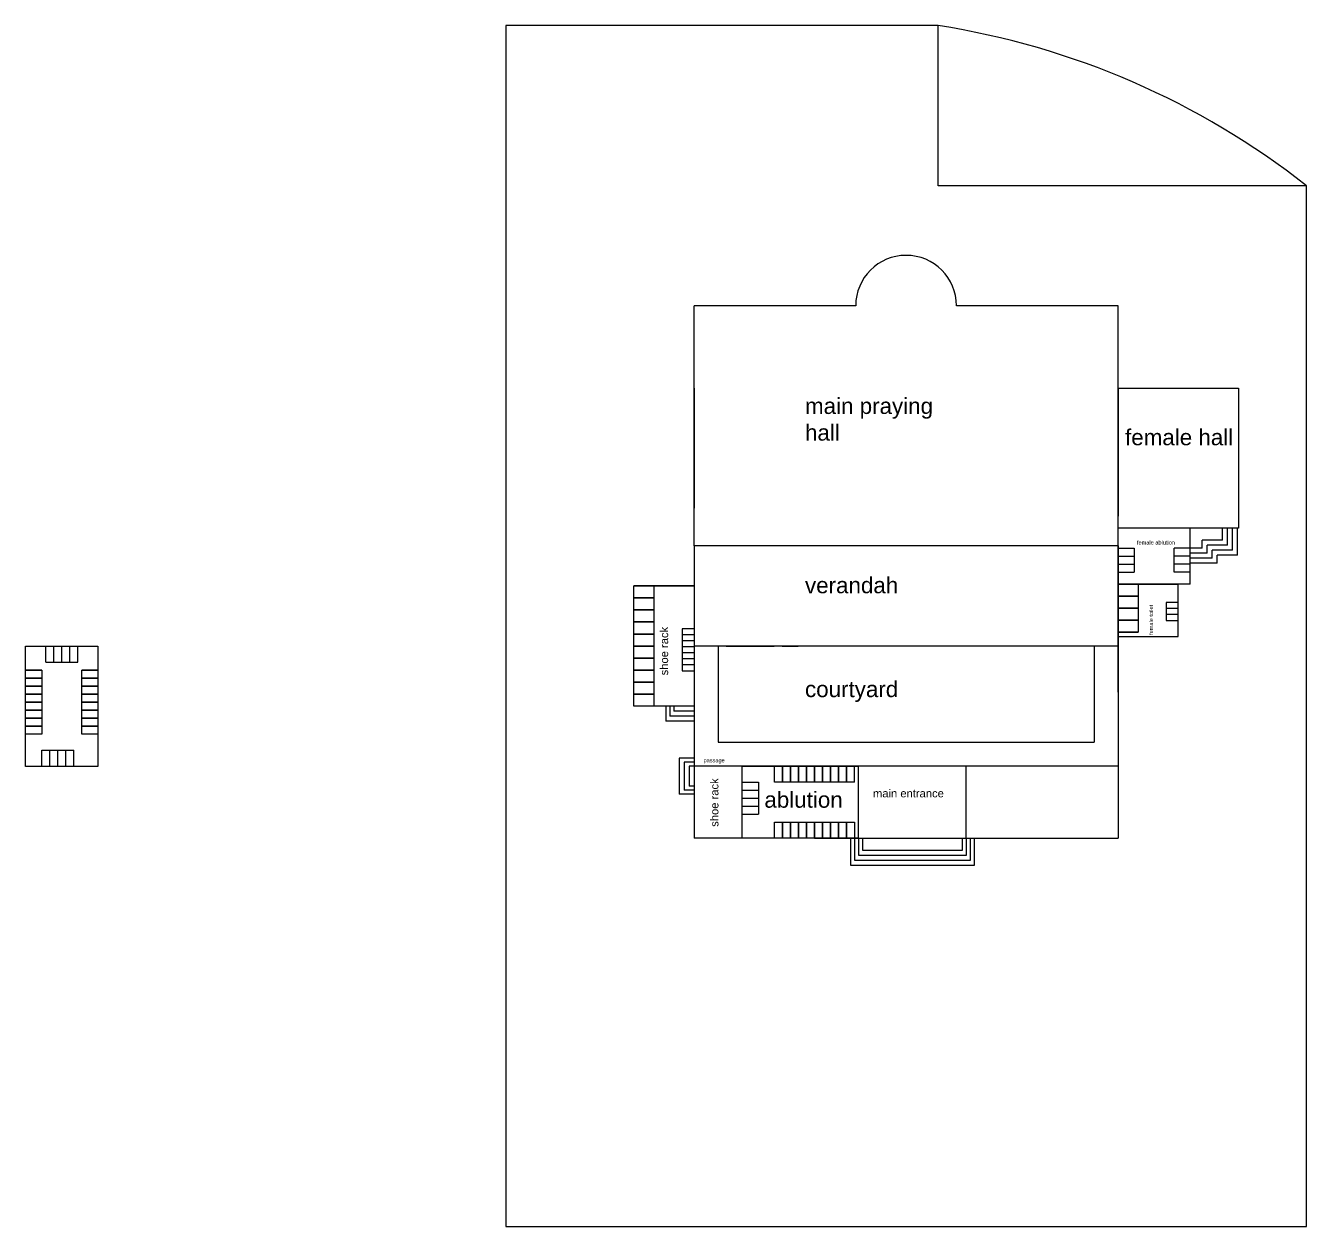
# Model space of a CAD drawing. Header units: inches. Extents: x -6210 to 141093, y -2740 to 21225.
# Drawn here: x 49955 to 53795, y 9207 to 12807 of the extents above; entities that cross this region are included whole.
import ezdxf

# ---------------------------------------------------------------- set-up
doc = ezdxf.new("R2010")
doc.units = ezdxf.units.IN
doc.header["$LTSCALE"] = 100
doc.header["$MEASUREMENT"] = 0
doc.layers.add('steps', color=9, linetype='Continuous')
doc.layers.add('walls', color=1, linetype='Continuous')
doc.styles.get("Standard").update_dxf_attribs({"font": 'arial.ttf', "height": 4})

msp = doc.modelspace()

# ---------------------------------------------------------------- linework, layer by layer
at = {"color": 4}
for p, q in [((52691.40534, 12806.93911), (51395.40534, 12806.93911)), ((51395.40534, 12806.93911), (51395.40534, 9206.93911)), ((52691.40534, 12326.93911), (52691.40534, 12806.93911)), ((53795.40534, 12326.93911), (52691.40534, 12326.93911)), ((53795.34245, 9206.93911), (53795.40534, 12326.93911)), ((51395.40534, 9206.93911), (53795.40537, 9206.93911))]:
    msp.add_line(p, q, dxfattribs=at)
msp.add_arc((52329.56915, 10465.11586), 2369.61211, 51.78620927, 81.21665938, dxfattribs=at)
at = {"layer": 'steps'}
for p, q in [((53543.40536, 11264.39295), (53543.40536, 11300.39295)), ((53558.40536, 11249.39295), (53558.40536, 11300.39295)), ((53573.40536, 11234.39295), (53573.40536, 11300.39295)), ((53588.40536, 11219.39295), (53588.40536, 11300.39295)), ((53543.40536, 11264.39295), (53483.40536, 11264.39295)), ((53483.40536, 11240.39295), (53483.40536, 11264.39295)), ((53483.40536, 11240.39295), (53447.40536, 11240.39295)), ((53498.40536, 11225.39295), (53447.40536, 11225.39295)), ((53558.40536, 11249.39295), (53498.40536, 11249.39295)), ((53498.40536, 11225.39295), (53498.40536, 11249.39295)), ((53573.40536, 11234.39295), (53513.40536, 11234.39295)), ((53513.40536, 11210.39295), (53513.40536, 11234.39295)), ((53588.40536, 11219.39295), (53528.40536, 11219.39295)), ((53528.40536, 11195.39295), (53528.40536, 11219.39295)), ((53513.40536, 11210.39295), (53447.40536, 11210.39295)), ((53528.40536, 11195.39295), (53447.40536, 11195.39295)), ((51875.40536, 10766.93911), (51875.40536, 10751.93911)), ((51875.40536, 10751.93911), (51875.40536, 10721.93911)), ((51887.40536, 10766.93911), (51887.40536, 10736.93911)), ((51899.40536, 10766.93911), (51899.40536, 10751.93911)), ((51959.40536, 10751.93911), (51899.40536, 10751.93911)), ((51959.40536, 10721.93911), (51875.40536, 10721.93911)), ((51959.40536, 10736.93911), (51887.40536, 10736.93911)), ((51914.40536, 10610.93911), (51914.40536, 10502.93911)), ((51959.40536, 10610.93911), (51914.40536, 10610.93911)), ((51929.40536, 10598.93911), (51929.40536, 10514.93911)), ((51959.40536, 10598.93911), (51929.40536, 10598.93911)), ((51944.40536, 10586.93911), (51944.40536, 10526.93911)), ((51959.40536, 10586.93911), (51944.40536, 10586.93911)), ((51959.40536, 10526.93911), (51944.40536, 10526.93911)), ((51959.40536, 10502.93911), (51914.40536, 10502.93911)), ((51959.40536, 10514.93911), (51929.40536, 10514.93911)), ((52428.27347, 10370.63561), (52428.27347, 10289.63561)), ((52440.27347, 10370.63561), (52440.27347, 10304.63561)), ((52452.27347, 10370.63561), (52452.27347, 10319.63561)), ((52464.27347, 10370.63561), (52464.27347, 10334.63561)), ((52764.27347, 10334.63561), (52764.27347, 10370.63561)), ((52776.27347, 10319.63561), (52776.27347, 10370.63561)), ((52788.27347, 10304.63561), (52788.27347, 10370.63561)), ((52800.27347, 10289.63561), (52800.27347, 10370.63561)), ((52464.27347, 10334.63561), (52764.27347, 10334.63561)), ((52440.27347, 10304.63561), (52788.27347, 10304.63561)), ((52452.27347, 10319.63561), (52776.27347, 10319.63561)), ((52428.27347, 10289.63561), (52800.27347, 10289.63561))]:
    msp.add_line(p, q, dxfattribs=at)
at = {"layer": 'walls', "color": 1}
for p, q in [((51959.40536, 11246.93911), (51959.40536, 11966.93911)), ((52444.22801, 11966.93911), (51959.40536, 11966.93911)), ((53231.40536, 11966.93911), (52746.5827, 11966.93911)), ((53231.40536, 11246.93911), (53231.40536, 11966.93911)), ((51959.40536, 11720.07317), (51959.40536, 11360.07317)), ((53231.40536, 11720.39295), (53591.40536, 11720.39295)), ((53231.40536, 11720.39295), (53231.40536, 11336.39295)), ((53591.40536, 11720.39295), (53591.40536, 11300.39295)), ((53231.40536, 11168.39295), (53231.40536, 11336.39295)), ((53591.40536, 11300.39295), (53231.40536, 11300.39295)), ((53447.40536, 11300.39295), (53231.40536, 11300.39295)), ((53447.40536, 11132.39295), (53447.40536, 11300.39295)), ((53231.40536, 11246.93911), (51959.40536, 11246.93911)), ((51959.40536, 11246.93911), (51959.40536, 10946.93911)), ((53231.40536, 11246.93911), (53231.40536, 10946.93911)), ((53231.40536, 11240.39295), (53279.40536, 11240.39295)), ((53231.40536, 11216.39295), (53279.40536, 11216.39295)), ((53231.40536, 11216.39295), (53279.40536, 11216.39295)), ((53279.40536, 11240.39295), (53279.40536, 11216.39295)), ((53279.40536, 11216.39295), (53279.40536, 11192.39295)), ((53447.40536, 11240.39295), (53399.40536, 11240.39295)), ((53399.40536, 11216.39295), (53399.40536, 11240.39295)), ((53447.40536, 11240.39295), (53399.40536, 11240.39295)), ((53447.40536, 11216.39295), (53399.40536, 11216.39295)), ((53399.40536, 11192.39295), (53399.40536, 11216.39295)), ((53447.40536, 11216.39295), (53399.40536, 11216.39295)), ((53231.40536, 11192.39295), (53279.40536, 11192.39295)), ((53231.40536, 11192.39295), (53279.40536, 11192.39295)), ((53279.40536, 11192.39295), (53279.40536, 11168.39295)), ((53447.40536, 11192.39295), (53399.40536, 11192.39295)), ((53399.40536, 11168.39295), (53399.40536, 11192.39295)), ((53447.40536, 11192.39295), (53399.40536, 11192.39295)), ((53231.40536, 11168.39295), (53279.40536, 11168.39295)), ((53231.40536, 11168.39295), (53279.40536, 11168.39295)), ((53231.40536, 11132.39295), (53231.40536, 11168.39295)), ((53447.40536, 11168.39295), (53399.40536, 11168.39295)), ((51779.40536, 11126.93911), (51959.40536, 11126.93911)), ((51779.40536, 11090.93911), (51779.40536, 11126.93911)), ((51959.40536, 11126.93911), (51779.40536, 11126.93911)), ((51839.40536, 11126.93911), (51839.40536, 11090.93911)), ((53447.40536, 11132.39295), (53231.40536, 11132.39295)), ((53231.40536, 11096.39295), (53231.40536, 11132.39295)), ((53231.40536, 11132.39295), (53411.40536, 11132.39295)), ((53411.40536, 11132.39295), (53231.40536, 11132.39295)), ((53291.40536, 11132.39295), (53291.40536, 11096.39295)), ((53411.40536, 10975.40864), (53411.40536, 11132.39295)), ((51779.40536, 11090.93911), (51839.40536, 11090.93911)), ((51779.40536, 11054.93911), (51779.40536, 11090.93911)), ((51839.40536, 11090.93911), (51779.40536, 11090.93911)), ((51839.40536, 11090.93911), (51839.40536, 11054.93911)), ((53231.40536, 11060.39295), (53231.40536, 11096.39295)), ((53231.40536, 11096.39295), (53291.40536, 11096.39295)), ((53291.40536, 11096.39295), (53231.40536, 11096.39295)), ((53231.40536, 11024.39295), (53231.40536, 11060.39295)), ((53231.40536, 11060.39295), (53291.40536, 11060.39295)), ((53291.40536, 11060.39295), (53231.40536, 11060.39295)), ((53291.40536, 11096.39295), (53291.40536, 11060.39295)), ((53291.40536, 11060.39295), (53291.40536, 11024.39295)), ((53411.40536, 11076.98562), (53375.40536, 11076.98562)), ((53375.40536, 11076.98562), (53375.40536, 11058.98562)), ((51779.40536, 11054.93911), (51839.40536, 11054.93911)), ((51779.40536, 11018.93911), (51779.40536, 11054.93911)), ((51839.40536, 11054.93911), (51779.40536, 11054.93911)), ((51839.40536, 11054.93911), (51839.40536, 11018.93911)), ((53231.40536, 10988.39295), (53231.40536, 11024.39295)), ((53231.40536, 11024.39295), (53291.40536, 11024.39295)), ((53291.40536, 11024.39295), (53231.40536, 11024.39295)), ((53291.40536, 11024.39295), (53291.40536, 10988.39295)), ((53411.40536, 11058.98562), (53375.40536, 11058.98562)), ((53375.40536, 11058.98562), (53375.40536, 11040.98562)), ((53411.40536, 11040.98562), (53375.40536, 11040.98562)), ((53375.40536, 11040.98562), (53375.40536, 11022.98562)), ((53375.40536, 11022.98562), (53411.40536, 11022.98562)), ((51779.40536, 11018.93911), (51839.40536, 11018.93911)), ((51779.40536, 10982.93911), (51779.40536, 11018.93911)), ((51839.40536, 11018.93911), (51779.40536, 11018.93911)), ((51779.40536, 10982.93911), (51839.40536, 10982.93911)), ((51779.40536, 10946.93911), (51779.40536, 10982.93911)), ((51839.40536, 10982.93911), (51779.40536, 10982.93911)), ((51839.40536, 11018.93911), (51839.40536, 10982.93911)), ((51839.40536, 10982.93911), (51839.40536, 10946.93911)), ((51959.40536, 10998.3429), (51923.40536, 10998.3429)), ((51923.40536, 10998.3429), (51923.40536, 10980.3429)), ((53231.40536, 10952.39295), (53231.40536, 10988.39295)), ((53231.40536, 10988.39295), (53291.40536, 10988.39295)), ((53291.40536, 10988.39295), (53231.40536, 10988.39295)), ((50015.74073, 10898.93911), (50015.74073, 10946.93911)), ((50039.74073, 10898.93911), (50039.74073, 10946.93911)), ((50039.74073, 10898.93911), (50039.74073, 10946.93911)), ((50063.74073, 10898.93911), (50063.74073, 10946.93911)), ((50063.74073, 10898.93911), (50063.74073, 10946.93911)), ((50087.74073, 10898.93911), (50087.74073, 10946.93911)), ((50087.74073, 10898.93911), (50087.74073, 10946.93911)), ((50111.74073, 10898.93911), (50111.74073, 10946.93911)), ((51779.40536, 10946.93911), (51839.40536, 10946.93911)), ((51779.40536, 10910.93911), (51779.40536, 10946.93911)), ((51839.40536, 10946.93911), (51779.40536, 10946.93911)), ((51839.40536, 10946.93911), (51839.40536, 10910.93911)), ((51959.40536, 10980.3429), (51923.40536, 10980.3429)), ((51923.40536, 10980.3429), (51923.40536, 10962.3429)), ((51959.40536, 10962.3429), (51923.40536, 10962.3429)), ((51923.40536, 10962.3429), (51923.40536, 10944.3429)), ((51959.40536, 10944.3429), (51923.40536, 10944.3429)), ((51923.40536, 10944.3429), (51923.40536, 10926.3429)), ((53231.40536, 10946.93911), (51959.40536, 10946.93911)), ((51959.40536, 10946.93911), (51959.40536, 10586.93911)), ((52055.40536, 10946.93911), (52103.40536, 10946.93911)), ((52103.40536, 10946.93911), (52127.40536, 10946.93911)), ((52127.40536, 10946.93911), (52151.40536, 10946.93911)), ((52151.40536, 10946.93911), (52175.40536, 10946.93911)), ((52175.40536, 10946.93911), (52199.40536, 10946.93911)), ((52223.40536, 10946.93911), (52271.40536, 10946.93911)), ((53231.40536, 10975.40864), (53411.40536, 10975.40864)), ((53231.40536, 10916.39295), (53231.40536, 10952.39295)), ((53231.40536, 10946.93911), (53231.40536, 10586.93911)), ((50171.74073, 10922.93911), (50171.74073, 10898.93911)), ((51779.40536, 10910.93911), (51839.40536, 10910.93911)), ((51779.40536, 10874.93911), (51779.40536, 10910.93911)), ((51839.40536, 10910.93911), (51779.40536, 10910.93911)), ((51839.40536, 10910.93911), (51839.40536, 10874.93911)), ((51959.40536, 10926.3429), (51923.40536, 10926.3429)), ((51923.40536, 10926.3429), (51923.40536, 10908.3429)), ((51959.40536, 10908.3429), (51923.40536, 10908.3429)), ((51923.40536, 10908.3429), (51923.40536, 10890.3429)), ((53231.40536, 10880.39295), (53231.40536, 10916.39295)), ((49955.74073, 10874.93911), (50003.74073, 10874.93911)), ((50003.74073, 10874.93911), (49955.74073, 10874.93911)), ((50003.74073, 10874.93911), (50003.74073, 10850.93911)), ((50015.74073, 10898.93911), (50111.74073, 10898.93911)), ((50123.74073, 10850.93911), (50123.74073, 10874.93911)), ((50123.74073, 10874.93911), (50171.74073, 10874.93911)), ((50171.74073, 10874.93911), (50123.74073, 10874.93911)), ((50171.74073, 10898.93911), (50171.74073, 10874.93911)), ((50171.74073, 10874.93911), (50171.74073, 10850.93911)), ((51779.40536, 10874.93911), (51839.40536, 10874.93911)), ((51779.40536, 10838.93911), (51779.40536, 10874.93911)), ((51839.40536, 10874.93911), (51779.40536, 10874.93911)), ((51839.40536, 10874.93911), (51839.40536, 10838.93911)), ((51959.40536, 10890.3429), (51923.40536, 10890.3429)), ((51923.40536, 10890.3429), (51923.40536, 10872.3429)), ((51923.40536, 10872.3429), (51959.40536, 10872.3429)), ((53231.40536, 10844.39295), (53231.40536, 10880.39295)), ((49955.74073, 10850.93911), (50003.74073, 10850.93911)), ((50003.74073, 10850.93911), (49955.74073, 10850.93911)), ((50003.74073, 10850.93911), (50003.74073, 10826.93911)), ((50123.74073, 10826.93911), (50123.74073, 10850.93911)), ((50123.74073, 10850.93911), (50171.74073, 10850.93911)), ((50171.74073, 10850.93911), (50123.74073, 10850.93911)), ((50171.74073, 10850.93911), (50171.74073, 10826.93911)), ((51779.40536, 10838.93911), (51839.40536, 10838.93911)), ((51779.40536, 10802.93911), (51779.40536, 10838.93911)), ((51839.40536, 10838.93911), (51779.40536, 10838.93911)), ((51839.40536, 10838.93911), (51839.40536, 10802.93911)), ((53231.40536, 10808.39295), (53231.40536, 10844.39295)), ((49955.74073, 10826.93911), (50003.74073, 10826.93911)), ((50003.74073, 10826.93911), (49955.74073, 10826.93911)), ((49955.74073, 10802.93911), (50003.74073, 10802.93911)), ((50003.74073, 10802.93911), (49955.74073, 10802.93911)), ((50003.74073, 10826.93911), (50003.74073, 10802.93911)), ((50003.74073, 10802.93911), (50003.74073, 10778.93911)), ((50123.74073, 10802.93911), (50123.74073, 10826.93911)), ((50123.74073, 10826.93911), (50171.74073, 10826.93911)), ((50171.74073, 10826.93911), (50123.74073, 10826.93911)), ((50123.74073, 10778.93911), (50123.74073, 10802.93911)), ((50123.74073, 10802.93911), (50171.74073, 10802.93911)), ((50171.74073, 10802.93911), (50123.74073, 10802.93911)), ((50171.74073, 10826.93911), (50171.74073, 10802.93911)), ((50171.74073, 10802.93911), (50171.74073, 10778.93911)), ((51779.40536, 10802.93911), (51839.40536, 10802.93911)), ((51779.40536, 10766.93911), (51779.40536, 10802.93911)), ((51839.40536, 10802.93911), (51779.40536, 10802.93911)), ((51839.40536, 10802.93911), (51839.40536, 10766.93911)), ((49955.74073, 10778.93911), (50003.74073, 10778.93911)), ((50003.74073, 10778.93911), (49955.74073, 10778.93911)), ((49955.74073, 10754.93911), (50003.74073, 10754.93911)), ((50003.74073, 10754.93911), (49955.74073, 10754.93911)), ((50003.74073, 10778.93911), (50003.74073, 10754.93911)), ((50003.74073, 10754.93911), (50003.74073, 10730.93911)), ((50123.74073, 10754.93911), (50123.74073, 10778.93911)), ((50123.74073, 10778.93911), (50171.74073, 10778.93911)), ((50171.74073, 10778.93911), (50123.74073, 10778.93911)), ((50123.74073, 10730.93911), (50123.74073, 10754.93911)), ((50123.74073, 10754.93911), (50171.74073, 10754.93911)), ((50171.74073, 10754.93911), (50123.74073, 10754.93911)), ((50171.74073, 10778.93911), (50171.74073, 10754.93911)), ((50171.74073, 10754.93911), (50171.74073, 10730.93911)), ((51959.40536, 10766.93911), (51779.40536, 10766.93911)), ((49955.74073, 10730.93911), (50003.74073, 10730.93911)), ((50003.74073, 10730.93911), (49955.74073, 10730.93911)), ((50003.74073, 10730.93911), (50003.74073, 10706.93911)), ((50123.74073, 10706.93911), (50123.74073, 10730.93911)), ((50123.74073, 10730.93911), (50171.74073, 10730.93911)), ((50171.74073, 10730.93911), (50123.74073, 10730.93911)), ((50171.74073, 10730.93911), (50171.74073, 10706.93911)), ((49955.74073, 10706.93911), (50003.74073, 10706.93911)), ((50003.74073, 10706.93911), (49955.74073, 10706.93911)), ((50003.74073, 10682.93911), (49955.74073, 10682.93911)), ((50003.74073, 10706.93911), (50003.74073, 10682.93911)), ((50123.74073, 10682.93911), (50123.74073, 10706.93911)), ((50123.74073, 10706.93911), (50171.74073, 10706.93911)), ((50171.74073, 10706.93911), (50123.74073, 10706.93911)), ((50171.74073, 10682.93911), (50123.74073, 10682.93911)), ((50003.74073, 10634.93911), (50027.74073, 10634.93911)), ((50003.74073, 10586.93911), (50003.74073, 10634.93911)), ((50027.74073, 10634.93911), (50051.74073, 10634.93911)), ((50027.74073, 10586.93911), (50027.74073, 10634.93911)), ((50027.74073, 10586.93911), (50027.74073, 10634.93911)), ((50051.74073, 10634.93911), (50075.74073, 10634.93911)), ((50051.74073, 10586.93911), (50051.74073, 10634.93911)), ((50051.74073, 10586.93911), (50051.74073, 10634.93911)), ((50075.74073, 10634.93911), (50099.74073, 10634.93911)), ((50075.74073, 10586.93911), (50075.74073, 10634.93911)), ((50075.74073, 10586.93911), (50075.74073, 10634.93911)), ((50099.74073, 10586.93911), (50099.74073, 10634.93911)), ((53231.40536, 10586.93911), (51959.40536, 10586.93911)), ((51959.40536, 10586.93911), (51959.40536, 10370.63561)), ((52127.40536, 10586.93911), (52103.40536, 10586.93911)), ((52151.40536, 10586.93911), (52127.40536, 10586.93911)), ((52175.40536, 10586.93911), (52151.40536, 10586.93911)), ((52199.40536, 10586.93911), (52175.40536, 10586.93911)), ((52200.27347, 10538.63561), (52200.27347, 10586.63561)), ((52224.27347, 10586.63561), (52224.27347, 10538.63561)), ((52224.27347, 10538.63561), (52224.27347, 10586.63561)), ((52248.27347, 10586.63561), (52248.27347, 10538.63561)), ((52248.27347, 10538.63561), (52248.27347, 10586.63561)), ((52272.27347, 10586.63561), (52272.27347, 10538.63561)), ((52272.27347, 10538.63561), (52272.27347, 10586.63561)), ((52296.27347, 10586.63561), (52296.27347, 10538.63561)), ((52296.27347, 10538.63561), (52296.27347, 10586.63561)), ((52320.27347, 10586.63561), (52320.27347, 10538.63561)), ((52320.27347, 10538.63561), (52320.27347, 10586.63561)), ((52344.27347, 10586.63561), (52344.27347, 10538.63561)), ((52344.27347, 10538.63561), (52344.27347, 10586.63561)), ((52368.27347, 10586.63561), (52368.27347, 10538.63561)), ((52368.27347, 10538.63561), (52368.27347, 10586.63561)), ((52392.27347, 10586.63561), (52392.27347, 10538.63561)), ((52392.27347, 10538.63561), (52392.27347, 10586.63561)), ((52416.27347, 10586.63561), (52416.27347, 10538.63561)), ((52416.27347, 10538.63561), (52416.27347, 10586.63561)), ((52440.27347, 10538.63561), (52440.27347, 10586.93911)), ((52775.83941, 10370.63561), (52775.83941, 10586.93911)), ((53231.40536, 10586.93911), (53231.40536, 10370.63561)), ((52104.27347, 10514.63561), (52104.27347, 10538.63561)), ((52104.27347, 10538.63561), (52152.27347, 10538.63561)), ((52152.27347, 10538.63561), (52152.27347, 10514.63561)), ((52224.27347, 10538.63561), (52200.27347, 10538.63561)), ((52248.27347, 10538.63561), (52224.27347, 10538.63561)), ((52272.27347, 10538.63561), (52248.27347, 10538.63561)), ((52296.27347, 10538.63561), (52272.27347, 10538.63561)), ((52320.27347, 10538.63561), (52296.27347, 10538.63561)), ((52344.27347, 10538.63561), (52320.27347, 10538.63561)), ((52368.27347, 10538.63561), (52344.27347, 10538.63561)), ((52392.27347, 10538.63561), (52368.27347, 10538.63561)), ((52416.27347, 10538.63561), (52392.27347, 10538.63561)), ((52440.27347, 10538.63561), (52416.27347, 10538.63561)), ((52104.27347, 10490.63561), (52104.27347, 10514.63561)), ((52104.27347, 10514.63561), (52152.27347, 10514.63561)), ((52104.27347, 10514.63561), (52152.27347, 10514.63561)), ((52104.27347, 10466.63561), (52104.27347, 10490.63561)), ((52104.27347, 10490.63561), (52152.27347, 10490.63561)), ((52104.27347, 10490.63561), (52152.27347, 10490.63561)), ((52152.27347, 10514.63561), (52152.27347, 10490.63561)), ((52152.27347, 10490.63561), (52152.27347, 10466.63561)), ((52104.27347, 10442.63561), (52104.27347, 10466.63561)), ((52104.27347, 10466.63561), (52152.27347, 10466.63561)), ((52104.27347, 10466.63561), (52152.27347, 10466.63561)), ((52152.27347, 10466.63561), (52152.27347, 10442.63561)), ((52104.27347, 10442.63561), (52152.27347, 10442.63561)), ((52200.27347, 10418.63561), (52224.27347, 10418.63561)), ((52200.27347, 10370.63561), (52200.27347, 10418.63561)), ((52224.27347, 10418.63561), (52224.27347, 10370.63561)), ((52224.27347, 10418.63561), (52248.27347, 10418.63561)), ((52224.27347, 10370.63561), (52224.27347, 10418.63561)), ((52248.27347, 10418.63561), (52248.27347, 10370.63561)), ((52248.27347, 10418.63561), (52272.27347, 10418.63561)), ((52248.27347, 10370.63561), (52248.27347, 10418.63561)), ((52272.27347, 10418.63561), (52272.27347, 10370.63561)), ((52272.27347, 10418.63561), (52296.27347, 10418.63561)), ((52272.27347, 10370.63561), (52272.27347, 10418.63561)), ((52296.27347, 10418.63561), (52296.27347, 10370.63561)), ((52296.27347, 10418.63561), (52320.27347, 10418.63561)), ((52296.27347, 10370.63561), (52296.27347, 10418.63561)), ((52320.27347, 10418.63561), (52320.27347, 10370.63561)), ((52320.27347, 10418.63561), (52344.27347, 10418.63561)), ((52320.27347, 10370.63561), (52320.27347, 10418.63561)), ((52344.27347, 10418.63561), (52344.27347, 10370.63561)), ((52344.27347, 10418.63561), (52368.27347, 10418.63561)), ((52344.27347, 10370.63561), (52344.27347, 10418.63561)), ((52368.27347, 10418.63561), (52368.27347, 10370.63561)), ((52368.27347, 10418.63561), (52392.27347, 10418.63561)), ((52368.27347, 10370.63561), (52368.27347, 10418.63561)), ((52392.27347, 10418.63561), (52392.27347, 10370.63561)), ((52392.27347, 10418.63561), (52416.27347, 10418.63561)), ((52392.27347, 10370.63561), (52392.27347, 10418.63561)), ((52416.27347, 10418.63561), (52416.27347, 10370.63561)), ((52416.27347, 10418.63561), (52440.27347, 10418.63561)), ((52416.27347, 10370.63561), (52416.27347, 10418.63561)), ((52440.27347, 10418.63561), (52440.27347, 10370.63561)), ((52104.27347, 10370.63561), (51959.40536, 10370.63561)), ((52128.27347, 10370.63561), (52104.27347, 10370.63561)), ((52152.27347, 10370.63561), (52128.27347, 10370.63561)), ((52176.27347, 10370.63561), (52152.27347, 10370.63561)), ((52200.27347, 10370.63561), (52176.27347, 10370.63561)), ((52224.27347, 10370.63561), (52200.27347, 10370.63561)), ((52248.27347, 10370.63561), (52224.27347, 10370.63561)), ((52272.27347, 10370.63561), (52248.27347, 10370.63561)), ((52296.27347, 10370.63561), (52272.27347, 10370.63561)), ((52320.27347, 10370.63561), (52296.27347, 10370.63561)), ((52320.27347, 10370.63561), (53231.40536, 10370.63561))]:
    msp.add_line(p, q, dxfattribs=at)
at = {"layer": 'walls', "color": 5}
for p, q in [((52031.40536, 10946.93911), (52031.40536, 10658.93911)), ((53159.40536, 10946.93911), (53159.40536, 10658.93911)), ((52031.40536, 10658.93911), (53159.40536, 10658.93911))]:
    msp.add_line(p, q, dxfattribs=at)
at = {"layer": 'walls', "color": 1}
for points in [[(50171.74073, 10946.93911), (50171.74073, 10586.07099), (49955.43723, 10586.07099), (49955.43723, 10946.93911)], [(52451.90077, 10370.63561), (52103.40536, 10370.63561), (52103.40536, 10586.93911), (52451.90077, 10586.93911)]]:
    msp.add_lwpolyline(points, close=True, dxfattribs=at)
msp.add_arc((52595.40536, 11966.93911), 151.17734, 0, 180, dxfattribs=at)

# ---------------------------------------------------------------- texts
at = {"layer": 'walls', "color": 1, "attachment_point": 1}
for s, insert, char_height in [('main praying hall', (52292.15763, 11690.69016), 48), ('female hall', (53251.75112, 11596.80474), 48), ('female ablution', (53287.52838, 11263.2514), 12), ('verandah', (52292.15763, 11153.11389), 48), ('courtyard', (52292.15763, 10841.66591), 48), ('passage', (51988.00572, 10610.24226), 12), ('ablution', (52170.3828, 10510.12335), 48), ('main entrance', (52496.00562, 10517.25417), 24)]:
    msp.add_mtext_dynamic_manual_height_columns(s, width=408.0624556, gutter_width=240, heights=[0], dxfattribs=dict(at, insert=insert, char_height=char_height))
at = {"layer": 'walls', "color": 1, "attachment_point": 1, "rotation": 90}
for s, insert, char_height in [('female toilet', (53323.69568, 10980.12771), 12), ('shoe rack', (51857.839, 10858.99082), 24), ('shoe rack', (52008.63538, 10404.91526), 24)]:
    msp.add_mtext_dynamic_manual_height_columns(s, width=408.0624556, gutter_width=240, heights=[0], dxfattribs=dict(at, insert=insert, char_height=char_height))

doc.saveas('drawing.dxf')
